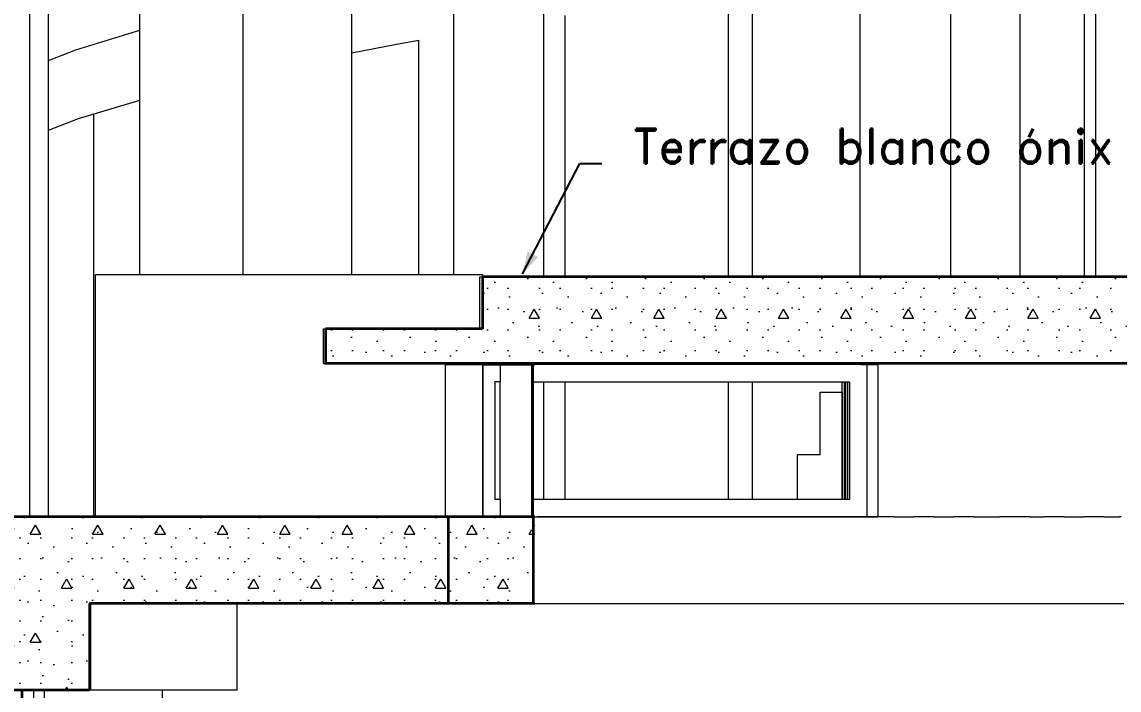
# Model space of a CAD drawing. Header units: metres. Extents: x 173 to 310, y -9 to 45.
# Drawn here: x 275.767 to 278.935, y -1.893 to 0.036 of the extents above; entities that cross this region are included whole.
import ezdxf

# ---------------------------------------------------------------- set-up
doc = ezdxf.new("R2010")
doc.units = ezdxf.units.M
doc.header["$MEASUREMENT"] = 0
doc.set_wipeout_variables(frame=1)
doc.linetypes.add('Wipeout_Contour', pattern=[1, 0, -1])
for name, color, linetype, lineweight in [('Annotation - Label_Pen_No__1', 7, 'Continuous', 13), ('Estructura – Carga_Pen_No__122', 9, 'Continuous', 13), ('Estructura – Carga_Pen_No__21', 7, 'Continuous', 35), ('Interior - Furniture _Pen_No__1', 7, 'Continuous', 13), ('Structural - Bearing_Pen_No__1', 7, 'Continuous', 13), ('Structural - Bearing_Pen_No__122', 9, 'Continuous', 13), ('Structural - Bearing_Pen_No__21', 7, 'Continuous', 35), ('Structural - Bearing_Pen_No__27', 7, 'Continuous', 35)]:
    doc.layers.add(name, color=color, linetype=linetype, lineweight=lineweight)
for name, color, linetype in [('Estructura – Carga', 7, 'Continuous'), ('Interior - Furniture', 7, 'Continuous'), ('Structural - Bearing', 7, 'Continuous')]:
    doc.layers.add(name, color=color, linetype=linetype)
for name, color, linetype, lineweight, true_color in [('Estructura – Carga_Pen_No__167', 7, 'Continuous', 13, 0x6a6a6a), ('Structural - Bearing_Pen_No__167', 7, 'Continuous', 13, 0x6a6a6a), ('Structural - Bearing_Pen_No__87', 7, 'Continuous', 20, 0x6a6a6a)]:
    doc.layers.add(name, color=color, linetype=linetype, lineweight=lineweight, true_color=true_color)
doc.styles.add('GENERATED_STYLE_3', font='romand.shx')
doc.dimstyles.new('GENERATED_STYLE__19', dxfattribs={"dimtxt": 0.18, "dimasz": 0.06384, "dimexe": 0.18, "dimexo": 0.0625, "dimgap": 0.09, "dimtad": 0, "dimtih": 1, "dimtoh": 1, "dimdec": 4, "dimzin": 0, "dimdsep": 46, "dimtxsty": 'Standard', "dimcen": 0.09, "dimadec": 0, "dimazin": 0, "dimtfac": 1, "dimtdec": 4, "dimtmove": 0, "dimatfit": 3, "dimldrblk": 'ARROWHEAD_5', "dimfxl": 1, "dimtolj": 1, "dimtzin": 0, "dimarcsym": 0})
pattern_1 = [(0, (247.71116, 19.7567), (0, 0.3117692), [0.03, -0.15]), (0, (247.80116, 19.91258), (0, 0.3117692), [0.03, -0.15]), (60, (247.71116, 19.7567), (-0.27, 0.1558846), [0.03, -0.15]), (60, (247.89116, 19.7567), (-0.27, 0.1558846), [0.03, -0.15]), (120, (247.74116, 19.7567), (0.27, 0.1558846), [0.03, -0.15]), (120, (247.92116, 19.7567), (0.27, 0.1558846), [0.03, -0.15]), (0, (247.71116, 19.786696), (0, 0.06), [0, -0.06, 0, -0.09]), (45, (247.74116, 19.786696), (-0.04242641, 0.04242641), [0, -0.045, 0, -0.075])]

# ---------------------------------------------------------------- blocks, each defined once
blk = doc.blocks.new('ARROWHEAD_5')
at = {"linetype": 'Continuous', "lineweight": 0}
blk.add_hatch(color=0, dxfattribs=at).paths.add_polyline_path([(-1, 0.2679), (0, 0), (-1, -0.2679)])
at = {"color": 0, "linetype": 'Continuous', "lineweight": 0}
blk.add_line((0, 0), (-1, 0), dxfattribs=at)

msp = doc.modelspace()

# ---------------------------------------------------------------- linework, layer by layer
at = {"layer": 'Estructura – Carga_Pen_No__167', "color": 251, "linetype": 'Continuous', "lineweight": 13, "true_color": 0x6a6a6a}
for p, q in [((278.1356, -1.033), (278.1356, -1.003)), ((278.0713, -1.033), (278.1356, -1.033)), ((278.0713, -1.213), (278.0713, -1.033)), ((278.1356, -1.033), (278.1358, -1.033)), ((278.1356, -1.343), (278.1356, -1.033)), ((278.1358, -1.343), (278.1358, -1.033)), ((278.0059, -1.213), (278.0713, -1.213)), ((278.0059, -1.343), (278.0059, -1.213)), ((277.2669, -1.393), (277.2955, -1.393)), ((277.2955, -1.393), (277.3338, -1.393)), ((277.3338, -1.393), (277.3813, -1.393)), ((277.3813, -1.393), (277.4377, -1.393)), ((277.4377, -1.393), (277.5027, -1.393)), ((277.5027, -1.393), (277.5758, -1.393)), ((277.5758, -1.393), (277.6563, -1.393)), ((277.6563, -1.393), (277.7438, -1.393)), ((277.7438, -1.393), (277.8375, -1.393)), ((277.8375, -1.393), (277.9368, -1.393)), ((277.9368, -1.393), (278.0409, -1.393)), ((278.0409, -1.393), (278.1491, -1.393)), ((278.2855, -1.393), (278.3425, -1.393)), ((278.3998, -1.393), (278.4575, -1.393)), ((278.5154, -1.393), (278.5896, -1.393)), ((278.6768, -1.393), (278.7186, -1.393)), ((278.7763, -1.393), (278.8337, -1.393)), ((278.8905, -1.393), (278.9031, -1.393)), ((278.9031, -1.393), (278.9347, -1.393)), ((277.2669, -1.643), (277.2955, -1.643)), ((277.2955, -1.643), (277.3338, -1.643)), ((277.3338, -1.643), (277.3813, -1.643)), ((277.3813, -1.643), (277.4377, -1.643)), ((277.4377, -1.643), (277.5027, -1.643)), ((277.5027, -1.643), (277.5758, -1.643)), ((277.5758, -1.643), (277.6563, -1.643)), ((277.6563, -1.643), (277.7438, -1.643)), ((277.7438, -1.643), (277.8375, -1.643)), ((277.8375, -1.643), (277.9368, -1.643)), ((277.9368, -1.643), (278.0409, -1.643)), ((278.0409, -1.643), (278.1491, -1.643)), ((278.1491, -1.643), (278.2048, -1.643)), ((278.2048, -1.643), (278.2697, -1.643)), ((278.2697, -1.643), (278.3837, -1.643)), ((278.3837, -1.643), (278.4993, -1.643)), ((278.4993, -1.643), (278.6316, -1.643)), ((278.6316, -1.643), (278.7316, -1.643)), ((278.7316, -1.643), (278.8466, -1.643)), ((278.8466, -1.643), (278.9031, -1.643)), ((278.9031, -1.643), (278.9489, -1.643))]:
    msp.add_line(p, q, dxfattribs=at)
at = {"layer": 'Estructura – Carga_Pen_No__167', "color": 251, "linetype": 'Continuous', "lineweight": 13, "true_color": 0x6a6a6a, "flags": 128}
for points in [[(276.7199, -0.693), (277.0973, -0.693), (277.0973, -1.393), (276.7199, -1.393)], [(276.7199, -0.9506), (276.7199, -0.8506)]]:
    msp.add_lwpolyline(points, dxfattribs=at)
at = {"layer": 'Structural - Bearing_Pen_No__122', "color": 9, "linetype": 'Continuous', "lineweight": 13}
for p, q in [((277.2621, -1.003), (277.2905, -1.003)), ((277.2905, -1.003), (277.3213, -1.003)), ((277.3213, -1.003), (277.3545, -1.003)), ((277.3545, -1.003), (277.39, -1.003)), ((277.39, -1.003), (277.4276, -1.003)), ((277.4276, -1.003), (277.4675, -1.003)), ((277.4675, -1.003), (277.5094, -1.003)), ((277.5094, -1.003), (277.5533, -1.003)), ((277.5533, -1.003), (277.5991, -1.003)), ((277.5991, -1.003), (277.6468, -1.003)), ((277.6468, -1.003), (277.6962, -1.003)), ((277.6962, -1.003), (277.7473, -1.003)), ((277.7473, -1.003), (277.7999, -1.003)), ((277.7999, -1.003), (277.854, -1.003)), ((277.854, -1.003), (277.9095, -1.003)), ((277.9095, -1.003), (277.9662, -1.003)), ((277.9662, -1.003), (278.024, -1.003)), ((278.024, -1.003), (278.083, -1.003)), ((278.083, -1.003), (278.1428, -1.003)), ((278.1415, -1.003), (278.1415, -1.343)), ((278.1428, -1.003), (278.1562, -1.003)), ((278.1459, -1.343), (278.1459, -1.003)), ((278.1518, -1.343), (278.1518, -1.003)), ((278.1562, -1.003), (278.1562, -1.343)), ((277.2905, -1.343), (277.2621, -1.343)), ((277.3213, -1.343), (277.2905, -1.343)), ((277.3545, -1.343), (277.3213, -1.343)), ((277.39, -1.343), (277.3545, -1.343)), ((277.4276, -1.343), (277.39, -1.343)), ((277.4675, -1.343), (277.4276, -1.343)), ((277.5094, -1.343), (277.4675, -1.343)), ((277.5533, -1.343), (277.5094, -1.343)), ((277.5991, -1.343), (277.5533, -1.343)), ((277.6468, -1.343), (277.5991, -1.343)), ((277.6962, -1.343), (277.6468, -1.343)), ((277.7473, -1.343), (277.6962, -1.343)), ((277.7999, -1.343), (277.7473, -1.343)), ((277.854, -1.343), (277.7999, -1.343)), ((277.9095, -1.343), (277.854, -1.343)), ((277.9662, -1.343), (277.9095, -1.343)), ((278.024, -1.343), (277.9662, -1.343)), ((278.083, -1.343), (278.024, -1.343)), ((278.1428, -1.343), (278.083, -1.343)), ((278.1562, -1.343), (278.1428, -1.343))]:
    msp.add_line(p, q, dxfattribs=at)
at = {"layer": 'Structural - Bearing_Pen_No__167', "color": 251, "linetype": 'Continuous', "lineweight": 13, "true_color": 0x6a6a6a}
for p, q in [((276.4059, -0.693), (276.4059, 1.777)), ((277.0141, -0.693), (277.0141, 1.777)), ((276.9134, -0.693), (276.9134, -0.0172)), ((277.0972, -1.003), (277.0976, -1.003)), ((277.1327, -1.003), (277.1327, -1.343)), ((277.1329, -1.003), (277.1329, -1.343)), ((277.148, -1.003), (277.1329, -1.003)), ((277.1476, -1.343), (277.1476, -1.003)), ((277.2735, -1.343), (277.2735, -1.003)), ((277.3357, -1.343), (277.3357, -1.003)), ((277.8074, -1.343), (277.8074, -1.003)), ((277.8762, -1.343), (277.8762, -1.003)), ((277.148, -1.343), (277.1329, -1.343)), ((278.3998, -1.393), (278.3425, -1.393)), ((278.5154, -1.393), (278.4575, -1.393)), ((278.6768, -1.393), (278.5896, -1.393)), ((278.7763, -1.393), (278.7186, -1.393)), ((278.8905, -1.393), (278.8337, -1.393))]:
    msp.add_line(p, q, dxfattribs=at)
at = {"layer": 'Structural - Bearing_Pen_No__87', "color": 251, "linetype": 'Continuous', "lineweight": 20, "true_color": 0x6a6a6a}
msp.add_line((278.9408, -1.393), (278.9347, -1.393), dxfattribs=at)

# ---------------------------------------------------------------- texts
at = {"layer": 'Annotation - Label_Pen_No__1', "color": 7, "linetype": 'Continuous', "lineweight": 13, "insert": (277.5317, -0.3728), "char_height": 0.1, "attachment_point": 7, "style": 'GENERATED_STYLE_3'}
msp.add_mtext('\\A1;{\\pql;\\Fromand.shx;Terrazo blanco ónix}', dxfattribs=at)

# ---------------------------------------------------------------- wipeouts: each hides what was drawn before it
at = {"color": 254, "linetype": 'Wipeout_Contour', "lineweight": 0, "ltscale": 140.823629}
msp.add_wipeout([(276.7199, -0.0532), (276.849, -0.0284), (276.8342, 0.1705), (276.7199, 0.0614)], dxfattribs=at).dxf.layer = 'Interior - Furniture'
at = {"color": 254, "linetype": 'Wipeout_Contour', "lineweight": 0, "ltscale": 103.619899}
msp.add_wipeout([(275.8438, -0.0754), (275.8438, -0.1955), (275.9223, -0.0447)], dxfattribs=at).dxf.layer = 'Interior - Furniture'
at = {"color": 254, "linetype": 'Wipeout_Contour', "lineweight": 0, "ltscale": 144.288063}
msp.add_wipeout([(277.2387, -0.9506), (277.2387, -0.953), (277.2462, -0.953), (277.2462, -0.9506)], dxfattribs=at).dxf.layer = 'Structural - Bearing'
at = {"color": 254, "linetype": 'Wipeout_Contour', "lineweight": 0, "ltscale": 147.223148}
msp.add_wipeout([(278.1887, -0.9506), (278.0792, -0.9506), (278.0792, -0.953), (278.1887, -0.953)], dxfattribs=at).dxf.layer = 'Structural - Bearing'
at = {"color": 254, "linetype": 'Wipeout_Contour', "lineweight": 0, "ltscale": 222.83151}
msp.add_wipeout([(278.2387, -0.953), (278.2074, -0.953), (278.2074, -1.003), (278.2074, -1.343), (278.2074, -1.393), (278.2387, -1.393)], dxfattribs=at).dxf.layer = 'Structural - Bearing'
at = {"color": 254, "linetype": 'Wipeout_Contour', "lineweight": 0, "ltscale": 143.363555}
msp.add_wipeout([(276.3371, -1.893), (276.3887, -1.893), (276.3887, -1.643), (276.3371, -1.643)], dxfattribs=at).dxf.layer = 'Structural - Bearing'

# ---------------------------------------------------------------- next in the draw order: linework, layer by layer
at = {"layer": 'Estructura – Carga_Pen_No__167', "color": 251, "linetype": 'Continuous', "lineweight": 13, "true_color": 0x6a6a6a}
for p, q in [((278.1491, -1.393), (278.2048, -1.393)), ((278.2048, -1.393), (278.2386, -1.393))]:
    msp.add_line(p, q, dxfattribs=at)
at = {"layer": 'Structural - Bearing_Pen_No__122', "color": 9, "linetype": 'Continuous', "lineweight": 13}
for p, q in [((278.2074, -1.343), (278.2074, -1.003)), ((278.2074, -1.393), (278.2074, -1.343))]:
    msp.add_line(p, q, dxfattribs=at)
at = {"layer": 'Structural - Bearing_Pen_No__167', "color": 251, "linetype": 'Continuous', "lineweight": 13, "true_color": 0x6a6a6a}
for p, q in [((276.7199, -0.693), (276.7199, 1.777)), ((278.2855, -1.393), (278.2387, -1.393))]:
    msp.add_line(p, q, dxfattribs=at)
at = {"layer": 'Structural - Bearing_Pen_No__87', "color": 251, "linetype": 'Continuous', "lineweight": 20, "true_color": 0x6a6a6a}
msp.add_line((278.2387, -1.393), (278.2386, -1.393), dxfattribs=at)

# ---------------------------------------------------------------- next in the draw order: wipeouts: each hides what was drawn before it
at = {"color": 254, "linetype": 'Wipeout_Contour', "lineweight": 0, "ltscale": 148.41582}
msp.add_wipeout([(280.0816, -0.8506), (280.0816, -0.7006), (277.0973, -0.7006), (277.0973, -0.8506)], dxfattribs=at).dxf.layer = 'Estructura – Carga'
at = {"color": 254, "linetype": 'Wipeout_Contour', "lineweight": 0, "ltscale": 175.297278}
msp.add_wipeout([(276.9138, 0.1844), (276.8342, 0.1705), (276.849, -0.0284), (276.9134, 0.0272), (276.9134, 0.0702)], dxfattribs=at).dxf.layer = 'Interior - Furniture'
at = {"color": 254, "linetype": 'Wipeout_Contour', "lineweight": 0, "ltscale": 138.456408}
msp.add_wipeout([(275.9223, -0.0447), (275.8438, -0.1955), (275.8438, -0.2769), (275.9302, -0.2436)], dxfattribs=at).dxf.layer = 'Interior - Furniture'
at = {"color": 254, "linetype": 'Wipeout_Contour', "lineweight": 0, "ltscale": 143.797665}
msp.add_wipeout([(277.0886, -0.953), (277.0965, -0.953), (277.0965, -0.9506), (277.0886, -0.9506)], dxfattribs=at).dxf.layer = 'Structural - Bearing'
at = {"color": 254, "linetype": 'Wipeout_Contour', "lineweight": 0, "ltscale": 146.867687}
msp.add_wipeout([(278.0792, -0.9506), (277.9736, -0.9506), (277.9736, -0.953), (278.0792, -0.953)], dxfattribs=at).dxf.layer = 'Structural - Bearing'
at = {"color": 254, "linetype": 'Wipeout_Contour', "lineweight": 0, "ltscale": 143.155506}
msp.add_wipeout([(276.2583, -1.643), (276.2583, -1.893), (276.3371, -1.893), (276.3371, -1.643)], dxfattribs=at).dxf.layer = 'Structural - Bearing'

# ---------------------------------------------------------------- next in the draw order: hatches: boundary and pattern name
at = {"layer": 'Estructura – Carga_Pen_No__122', "linetype": 'Continuous', "lineweight": 13}
h = msp.add_hatch(dxfattribs=at)
h.set_pattern_fill('HORMIGÓN_ARMADO', color=9, style=0, pattern_type=2)
h.set_pattern_definition(pattern_1)
h.paths.add_polyline_path([(280.0816, -0.8506), (280.0816, -0.7006), (277.0973, -0.7006), (277.0973, -0.8506)])

# ---------------------------------------------------------------- next in the draw order: linework, layer by layer
at = {"layer": 'Estructura – Carga_Pen_No__167', "color": 251, "linetype": 'Continuous', "lineweight": 13, "true_color": 0x6a6a6a}
msp.add_line((277.0896, -0.7006), (277.0973, -0.7006), dxfattribs=at)
at = {"layer": 'Estructura – Carga_Pen_No__21', "color": 7, "linetype": 'Continuous', "lineweight": 35}
msp.add_line((280.0816, -0.7006), (277.0973, -0.7006), dxfattribs=at)
at = {"layer": 'Structural - Bearing_Pen_No__1', "color": 7, "linetype": 'Continuous', "lineweight": 13}
msp.add_line((276.3887, -1.893), (276.3371, -1.893), dxfattribs=at)
at = {"layer": 'Structural - Bearing_Pen_No__167', "color": 251, "linetype": 'Continuous', "lineweight": 13, "true_color": 0x6a6a6a}
for p, q in [((277.2735, -0.7006), (277.2735, 1.777)), ((277.8762, -0.7006), (277.8762, 1.777)), ((278.1872, -0.7006), (278.1872, 1.777)), ((278.8677, -0.7006), (278.8677, 1.777)), ((278.835, -0.7006), (278.835, 0.2686)), ((278.6487, -0.7006), (278.6487, 0.2439)), ((278.4488, -0.7006), (278.4488, 0.2167)), ((277.8074, -0.7006), (277.8074, 0.1264)), ((277.3357, -0.7006), (277.3357, 0.054))]:
    msp.add_line(p, q, dxfattribs=at)

# ---------------------------------------------------------------- next in the draw order: leaders
at = {"layer": 'Annotation - Label_Pen_No__1', "color": 7, "linetype": 'Continuous', "lineweight": 13, "annotation_type": 0, "has_hookline": 1, "hookline_direction": 0, "text_width": 1.5667}
msp.add_leader([(277.2126, -0.6919), (277.3779, -0.3728), (277.4417, -0.3728)], dimstyle='GENERATED_STYLE__19', dxfattribs=at)

# ---------------------------------------------------------------- next in the draw order: wipeouts: each hides what was drawn before it
at = {"color": 254, "linetype": 'Wipeout_Contour', "lineweight": 0, "ltscale": 105.488012}
msp.add_wipeout([(276.849, -0.0284), (276.9134, -0.0172), (276.9134, 0.0272)], dxfattribs=at).dxf.layer = 'Interior - Furniture'
at = {"color": 254, "linetype": 'Wipeout_Contour', "lineweight": 0, "ltscale": 103.419117}
msp.add_wipeout([(275.9223, -0.0447), (275.8438, -0.0447), (275.8438, -0.0754)], dxfattribs=at).dxf.layer = 'Interior - Furniture'
at = {"color": 254, "linetype": 'Wipeout_Contour', "lineweight": 0, "ltscale": 143.824895}
msp.add_wipeout([(277.1052, -0.9506), (277.0965, -0.9506), (277.0965, -0.953), (277.1052, -0.953)], dxfattribs=at).dxf.layer = 'Structural - Bearing'
at = {"color": 254, "linetype": 'Wipeout_Contour', "lineweight": 0, "ltscale": 146.526372}
msp.add_wipeout([(277.9736, -0.9506), (277.8725, -0.9506), (277.8725, -0.953), (277.9736, -0.953)], dxfattribs=at).dxf.layer = 'Structural - Bearing'
at = {"color": 254, "linetype": 'Wipeout_Contour', "lineweight": 0, "ltscale": 142.9178}
msp.add_wipeout([(276.2583, -1.643), (276.1883, -1.643), (276.1883, -1.893), (276.2583, -1.893)], dxfattribs=at).dxf.layer = 'Structural - Bearing'

# ---------------------------------------------------------------- next in the draw order: linework, layer by layer
at = {"layer": 'Interior - Furniture _Pen_No__1', "color": 7, "linetype": 'Continuous', "lineweight": 13}
for p, q in [((276.7199, -0.0532), (276.849, -0.0284)), ((276.849, -0.0284), (276.9134, -0.0172))]:
    msp.add_line(p, q, dxfattribs=at)
at = {"layer": 'Structural - Bearing_Pen_No__1', "color": 7, "linetype": 'Continuous', "lineweight": 13}
msp.add_line((276.3371, -1.893), (276.2583, -1.893), dxfattribs=at)

# ---------------------------------------------------------------- next in the draw order: wipeouts: each hides what was drawn before it
at = {"color": 254, "linetype": 'Wipeout_Contour', "lineweight": 0, "ltscale": 103.84827}
msp.add_wipeout([(275.9223, -0.0447), (275.9302, -0.2436), (276.0979, 0.0091)], dxfattribs=at).dxf.layer = 'Interior - Furniture'
at = {"color": 254, "linetype": 'Wipeout_Contour', "lineweight": 0, "ltscale": 143.879989}
msp.add_wipeout([(277.1052, -0.953), (277.1301, -0.953), (277.1301, -0.9506), (277.1052, -0.9506)], dxfattribs=at).dxf.layer = 'Structural - Bearing'
at = {"color": 254, "linetype": 'Wipeout_Contour', "lineweight": 0, "ltscale": 146.201683}
msp.add_wipeout([(277.8725, -0.9506), (277.7767, -0.9506), (277.7767, -0.953), (277.8725, -0.953)], dxfattribs=at).dxf.layer = 'Structural - Bearing'
at = {"color": 254, "linetype": 'Wipeout_Contour', "lineweight": 0, "ltscale": 142.7089}
msp.add_wipeout([(276.1274, -1.643), (276.1274, -1.893), (276.1883, -1.893), (276.1883, -1.643)], dxfattribs=at).dxf.layer = 'Structural - Bearing'

# ---------------------------------------------------------------- next in the draw order: linework, layer by layer
at = {"layer": 'Structural - Bearing_Pen_No__1', "color": 7, "linetype": 'Continuous', "lineweight": 13}
msp.add_line((276.2583, -1.893), (276.1883, -1.893), dxfattribs=at)
at = {"layer": 'Structural - Bearing_Pen_No__87', "color": 251, "linetype": 'Continuous', "lineweight": 20, "true_color": 0x6a6a6a}
msp.add_line((276.1722, -1.893), (276.1722, -4.693), dxfattribs=at)

# ---------------------------------------------------------------- next in the draw order: wipeouts: each hides what was drawn before it
at = {"color": 254, "linetype": 'Wipeout_Contour', "lineweight": 0, "ltscale": 138.134096}
msp.add_wipeout([(275.9302, -0.2436), (276.1076, -0.1898), (276.1076, -0.1883), (276.0979, 0.0091)], dxfattribs=at).dxf.layer = 'Interior - Furniture'
at = {"color": 254, "linetype": 'Wipeout_Contour', "lineweight": 0, "ltscale": 143.978124}
msp.add_wipeout([(277.1658, -0.953), (277.1301, -0.953), (277.1301, -0.9506), (277.1658, -0.9506)], dxfattribs=at).dxf.layer = 'Structural - Bearing'
at = {"color": 254, "linetype": 'Wipeout_Contour', "lineweight": 0, "ltscale": 145.895973}
msp.add_wipeout([(277.7767, -0.9506), (277.6869, -0.9506), (277.6869, -0.953), (277.7767, -0.953)], dxfattribs=at).dxf.layer = 'Structural - Bearing'
at = {"color": 254, "linetype": 'Wipeout_Contour', "lineweight": 0, "ltscale": 142.529237}
msp.add_wipeout([(276.1274, -1.643), (276.0757, -1.643), (276.0757, -1.893), (276.1274, -1.893)], dxfattribs=at).dxf.layer = 'Structural - Bearing'

# ---------------------------------------------------------------- next in the draw order: linework, layer by layer
at = {"layer": 'Interior - Furniture _Pen_No__1', "color": 7, "linetype": 'Continuous', "lineweight": 13}
msp.add_line((275.8438, -0.2769), (275.9302, -0.2436), dxfattribs=at)
at = {"layer": 'Structural - Bearing_Pen_No__1', "color": 7, "linetype": 'Continuous', "lineweight": 13}
msp.add_line((276.1883, -1.893), (276.1274, -1.893), dxfattribs=at)

# ---------------------------------------------------------------- next in the draw order: wipeouts: each hides what was drawn before it
at = {"color": 254, "linetype": 'Wipeout_Contour', "lineweight": 0, "ltscale": 103.982132}
msp.add_wipeout([(275.9223, -0.0447), (275.8438, -0.0416), (275.8438, -0.0447)], dxfattribs=at).dxf.layer = 'Interior - Furniture'
at = {"color": 254, "linetype": 'Wipeout_Contour', "lineweight": 0, "ltscale": 144.111942}
msp.add_wipeout([(277.212, -0.953), (277.1658, -0.953), (277.1658, -0.9506), (277.212, -0.9506)], dxfattribs=at).dxf.layer = 'Structural - Bearing'
at = {"color": 254, "linetype": 'Wipeout_Contour', "lineweight": 0, "ltscale": 145.611447}
msp.add_wipeout([(277.6869, -0.9506), (277.6038, -0.9506), (277.6038, -0.953), (277.6869, -0.953)], dxfattribs=at).dxf.layer = 'Structural - Bearing'
at = {"color": 254, "linetype": 'Wipeout_Contour', "lineweight": 0, "ltscale": 142.379182}
msp.add_wipeout([(276.0757, -1.643), (276.0333, -1.643), (276.0333, -1.893), (276.0757, -1.893)], dxfattribs=at).dxf.layer = 'Structural - Bearing'

# ---------------------------------------------------------------- next in the draw order: linework, layer by layer
at = {"layer": 'Structural - Bearing_Pen_No__1', "color": 7, "linetype": 'Continuous', "lineweight": 13}
msp.add_line((276.1274, -1.893), (276.0757, -1.893), dxfattribs=at)

# ---------------------------------------------------------------- next in the draw order: wipeouts: each hides what was drawn before it
at = {"color": 254, "linetype": 'Wipeout_Contour', "lineweight": 0, "ltscale": 138.362883}
msp.add_wipeout([(275.8438, -0.0416), (275.9223, -0.0447), (276.0979, 0.0091), (275.8438, 0.0091)], dxfattribs=at).dxf.layer = 'Interior - Furniture'
at = {"color": 254, "linetype": 'Wipeout_Contour', "lineweight": 0, "ltscale": 145.350153}
msp.add_wipeout([(277.6038, -0.9506), (277.528, -0.9506), (277.528, -0.953), (277.6038, -0.953)], dxfattribs=at).dxf.layer = 'Structural - Bearing'
at = {"color": 254, "linetype": 'Wipeout_Contour', "lineweight": 0, "ltscale": 142.259042}
msp.add_wipeout([(276.0003, -1.643), (276.0003, -1.893), (276.0333, -1.893), (276.0333, -1.643)], dxfattribs=at).dxf.layer = 'Structural - Bearing'

# ---------------------------------------------------------------- next in the draw order: linework, layer by layer
at = {"layer": 'Interior - Furniture _Pen_No__1', "color": 7, "linetype": 'Continuous', "lineweight": 13}
msp.add_line((275.8438, -0.0754), (275.9223, -0.0447), dxfattribs=at)
at = {"layer": 'Structural - Bearing_Pen_No__1', "color": 7, "linetype": 'Continuous', "lineweight": 13}
msp.add_line((276.0757, -1.893), (276.0333, -1.893), dxfattribs=at)

# ---------------------------------------------------------------- next in the draw order: wipeouts: each hides what was drawn before it
at = {"color": 254, "linetype": 'Wipeout_Contour', "lineweight": 0, "ltscale": 103.192254}
msp.add_wipeout([(276.1076, 0.0115), (276.0979, 0.0091), (276.1076, -0.1883)], dxfattribs=at).dxf.layer = 'Interior - Furniture'
at = {"color": 254, "linetype": 'Wipeout_Contour', "lineweight": 0, "ltscale": 145.113964}
msp.add_wipeout([(277.528, -0.9506), (277.4601, -0.9506), (277.4601, -0.953), (277.528, -0.953)], dxfattribs=at).dxf.layer = 'Structural - Bearing'
at = {"color": 254, "linetype": 'Wipeout_Contour', "lineweight": 0, "ltscale": 142.169064}
msp.add_wipeout([(276.0003, -1.643), (275.9769, -1.643), (275.9769, -1.893), (276.0003, -1.893)], dxfattribs=at).dxf.layer = 'Structural - Bearing'

# ---------------------------------------------------------------- next in the draw order: linework, layer by layer
at = {"layer": 'Interior - Furniture _Pen_No__1', "color": 7, "linetype": 'Continuous', "lineweight": 13}
msp.add_line((275.9302, -0.2436), (276.1076, -0.1898), dxfattribs=at)
at = {"layer": 'Structural - Bearing_Pen_No__1', "color": 7, "linetype": 'Continuous', "lineweight": 13}
msp.add_line((276.0333, -1.893), (276.0003, -1.893), dxfattribs=at)

# ---------------------------------------------------------------- next in the draw order: wipeouts: each hides what was drawn before it
at = {"color": 254, "linetype": 'Wipeout_Contour', "lineweight": 0, "ltscale": 104.030548}
msp.add_wipeout([(276.0979, 0.0091), (275.8438, 0.0203), (275.8438, 0.0091)], dxfattribs=at).dxf.layer = 'Interior - Furniture'
at = {"color": 254, "linetype": 'Wipeout_Contour', "lineweight": 0, "ltscale": 144.904571}
msp.add_wipeout([(277.4005, -0.9506), (277.4005, -0.953), (277.4601, -0.953), (277.4601, -0.9506)], dxfattribs=at).dxf.layer = 'Structural - Bearing'
at = {"color": 254, "linetype": 'Wipeout_Contour', "lineweight": 0, "ltscale": 142.109431}
msp.add_wipeout([(275.9629, -1.643), (275.9629, -1.893), (275.9769, -1.893), (275.9769, -1.643)], dxfattribs=at).dxf.layer = 'Structural - Bearing'

# ---------------------------------------------------------------- next in the draw order: wipeouts: each hides what was drawn before it
at = {"color": 254, "linetype": 'Wipeout_Contour', "lineweight": 0, "ltscale": 172.21328}
msp.add_wipeout([(275.8438, 0.0203), (276.0979, 0.0091), (276.1076, 0.0115), (276.1076, 0.0629), (275.8438, 0.0629)], dxfattribs=at).dxf.layer = 'Interior - Furniture'
at = {"color": 254, "linetype": 'Wipeout_Contour', "lineweight": 0, "ltscale": 144.723465}
msp.add_wipeout([(277.4005, -0.9506), (277.3497, -0.9506), (277.3497, -0.953), (277.4005, -0.953)], dxfattribs=at).dxf.layer = 'Structural - Bearing'
at = {"color": 254, "linetype": 'Wipeout_Contour', "lineweight": 0, "ltscale": 142.086494}
msp.add_wipeout([(275.9626, -1.893), (275.9629, -1.893), (275.9629, -1.643), (275.9626, -1.643)], dxfattribs=at).dxf.layer = 'Structural - Bearing'

# ---------------------------------------------------------------- next in the draw order: linework, layer by layer
at = {"layer": 'Interior - Furniture _Pen_No__1', "color": 7, "linetype": 'Continuous', "lineweight": 13}
for p, q in [((275.9223, -0.0447), (276.0979, 0.0091)), ((276.0979, 0.0091), (276.1076, 0.0115))]:
    msp.add_line(p, q, dxfattribs=at)
at = {"layer": 'Structural - Bearing_Pen_No__167', "color": 251, "linetype": 'Continuous', "lineweight": 13, "true_color": 0x6a6a6a}
msp.add_line((276.1076, -0.693), (276.1076, 1.777), dxfattribs=at)

# ---------------------------------------------------------------- next in the draw order: wipeouts: each hides what was drawn before it
at = {"color": 254, "linetype": 'Wipeout_Contour', "lineweight": 0, "ltscale": 143.147133}
msp.add_wipeout([(276.9896, -1.393), (275.9626, -1.393), (275.9626, -1.643), (276.9896, -1.643)], dxfattribs=at).dxf.layer = 'Estructura – Carga'
at = {"color": 254, "linetype": 'Wipeout_Contour', "lineweight": 0, "ltscale": 144.571938}
msp.add_wipeout([(277.3497, -0.9506), (277.3082, -0.9506), (277.3082, -0.953), (277.3497, -0.953)], dxfattribs=at).dxf.layer = 'Structural - Bearing'

# ---------------------------------------------------------------- next in the draw order: hatches: boundary and pattern name
at = {"layer": 'Estructura – Carga_Pen_No__122', "linetype": 'Continuous', "lineweight": 13}
h = msp.add_hatch(dxfattribs=at)
h.set_pattern_fill('HORMIGÓN_ARMADO', color=9, style=0, pattern_type=2)
h.set_pattern_definition(pattern_1)
h.paths.add_polyline_path([(276.9896, -1.393), (275.9626, -1.393), (275.9626, -1.643), (276.9896, -1.643)])

# ---------------------------------------------------------------- next in the draw order: linework, layer by layer
at = {"layer": 'Structural - Bearing_Pen_No__1', "color": 7, "linetype": 'Continuous', "lineweight": 13}
msp.add_line((276.3887, -1.893), (276.3887, -1.643), dxfattribs=at)

# ---------------------------------------------------------------- next in the draw order: wipeouts: each hides what was drawn before it
at = {"color": 254, "linetype": 'Wipeout_Contour', "lineweight": 0, "ltscale": 144.451064}
msp.add_wipeout([(277.3082, -0.9506), (277.2761, -0.9506), (277.2761, -0.953), (277.3082, -0.953)], dxfattribs=at).dxf.layer = 'Structural - Bearing'

# ---------------------------------------------------------------- next in the draw order: wipeouts: each hides what was drawn before it
at = {"color": 254, "linetype": 'Wipeout_Contour', "lineweight": 0, "ltscale": 144.361701}
msp.add_wipeout([(277.2537, -0.9506), (277.2537, -0.953), (277.2761, -0.953), (277.2761, -0.9506)], dxfattribs=at).dxf.layer = 'Structural - Bearing'
at = {"color": 254, "linetype": 'Wipeout_Contour', "lineweight": 0, "ltscale": 141.236549}
msp.add_wipeout([(275.9626, -1.393), (275.6125, -1.393), (275.6125, -1.893), (275.9626, -1.893)], dxfattribs=at).dxf.layer = 'Structural - Bearing'

# ---------------------------------------------------------------- next in the draw order: hatches: boundary and pattern name
at = {"layer": 'Structural - Bearing_Pen_No__122', "linetype": 'Continuous', "lineweight": 13}
h = msp.add_hatch(dxfattribs=at)
h.set_pattern_fill('STRUCTURAL_CONCRETE', color=9, style=0, pattern_type=2)
h.set_pattern_definition(pattern_1)
h.paths.add_polyline_path([(275.9626, -1.393), (275.6125, -1.393), (275.6125, -1.893), (275.9626, -1.893)])

# ---------------------------------------------------------------- next in the draw order: linework, layer by layer
at = {"layer": 'Structural - Bearing_Pen_No__1', "color": 7, "linetype": 'Continuous', "lineweight": 13}
for p, q in [((275.9629, -1.893), (275.9626, -1.893)), ((275.9769, -1.893), (275.9629, -1.893)), ((276.0003, -1.893), (275.9769, -1.893))]:
    msp.add_line(p, q, dxfattribs=at)
at = {"layer": 'Structural - Bearing_Pen_No__167', "color": 251, "linetype": 'Continuous', "lineweight": 13, "true_color": 0x6a6a6a}
for p, q in [((275.7897, -1.393), (275.7897, 5.0575)), ((275.8438, -1.393), (275.8438, 1.777)), ((275.9747, -1.393), (275.9747, -0.2301))]:
    msp.add_line(p, q, dxfattribs=at)
at = {"layer": 'Structural - Bearing_Pen_No__21', "color": 7, "linetype": 'Continuous', "lineweight": 35}
for p, q in [((275.9626, -1.643), (275.9626, -1.893)), ((275.7672, -1.893), (275.6171, -1.893)), ((275.9626, -1.893), (275.7672, -1.893))]:
    msp.add_line(p, q, dxfattribs=at)
at = {"layer": 'Structural - Bearing_Pen_No__27', "color": 7, "linetype": 'Continuous', "lineweight": 35}
msp.add_line((275.7672, -1.893), (275.7672, -4.693), dxfattribs=at)
at = {"layer": 'Structural - Bearing_Pen_No__87', "color": 251, "linetype": 'Continuous', "lineweight": 20, "true_color": 0x6a6a6a}
for p, q in [((275.8002, -1.893), (275.8002, -4.693)), ((275.8315, -1.893), (275.8315, -4.693))]:
    msp.add_line(p, q, dxfattribs=at)

# ---------------------------------------------------------------- next in the draw order: wipeouts: each hides what was drawn before it
at = {"color": 254, "linetype": 'Wipeout_Contour', "lineweight": 0, "ltscale": 144.806978}
msp.add_wipeout([(277.2427, -0.953), (277.2427, -1.393), (277.2432, -1.393), (277.2432, -0.953)], dxfattribs=at).dxf.layer = 'Structural - Bearing'

# ---------------------------------------------------------------- next in the draw order: wipeouts: each hides what was drawn before it
at = {"color": 254, "linetype": 'Wipeout_Contour', "lineweight": 0, "ltscale": 144.3151}
msp.add_wipeout([(277.2537, -0.9506), (277.2477, -0.9506), (277.2477, -0.953), (277.2537, -0.953)], dxfattribs=at).dxf.layer = 'Structural - Bearing'

# ---------------------------------------------------------------- next in the draw order: wipeouts: each hides what was drawn before it
at = {"color": 254, "linetype": 'Wipeout_Contour', "lineweight": 0, "ltscale": 144.232303}
msp.add_wipeout([(277.212, -0.953), (277.2387, -0.953), (277.2387, -0.9506), (277.212, -0.9506)], dxfattribs=at).dxf.layer = 'Structural - Bearing'

# ---------------------------------------------------------------- next in the draw order: wipeouts: each hides what was drawn before it
at = {"color": 254, "linetype": 'Wipeout_Contour', "lineweight": 0, "ltscale": 144.30268}
msp.add_wipeout([(277.2477, -0.953), (277.2462, -0.953), (277.2462, -0.9506), (277.2477, -0.9506)], dxfattribs=at).dxf.layer = 'Structural - Bearing'

# ---------------------------------------------------------------- next in the draw order: wipeouts: each hides what was drawn before it
at = {"color": 254, "linetype": 'Wipeout_Contour', "lineweight": 0, "ltscale": 144.801146}
msp.add_wipeout([(277.2427, -1.393), (277.2427, -0.953), (277.2396, -0.953), (277.2396, -1.393)], dxfattribs=at).dxf.layer = 'Structural - Bearing'

# ---------------------------------------------------------------- next in the draw order: linework, layer by layer
at = {"layer": 'Structural - Bearing_Pen_No__122', "color": 9, "linetype": 'Continuous', "lineweight": 13}
for p, q in [((277.2432, -1.003), (277.2621, -1.003)), ((277.2621, -1.343), (277.2432, -1.343))]:
    msp.add_line(p, q, dxfattribs=at)

# ---------------------------------------------------------------- next in the draw order: wipeouts: each hides what was drawn before it
at = {"color": 254, "linetype": 'Wipeout_Contour', "lineweight": 0, "ltscale": 148.731972}
msp.add_wipeout([(276.644, -0.8506), (276.644, -0.9506), (280.536, -0.9506), (280.536, -0.8506)], dxfattribs=at).dxf.layer = 'Estructura – Carga'
at = {"color": 254, "linetype": 'Wipeout_Contour', "lineweight": 0, "ltscale": 145.608372}
msp.add_wipeout([(277.2396, -1.643), (277.248, -1.643), (277.248, -1.393), (277.2396, -1.393)], dxfattribs=at).dxf.layer = 'Estructura – Carga'

# ---------------------------------------------------------------- next in the draw order: hatches: boundary and pattern name
at = {"layer": 'Estructura – Carga_Pen_No__122', "linetype": 'Continuous', "lineweight": 13}
h = msp.add_hatch(dxfattribs=at)
h.set_pattern_fill('HORMIGÓN_ARMADO', color=9, style=0, pattern_type=2)
h.set_pattern_definition(pattern_1)
h.paths.add_polyline_path([(276.644, -0.8506), (276.644, -0.9506), (280.536, -0.9506), (280.536, -0.8506)])
h = msp.add_hatch(dxfattribs=at)
h.set_pattern_fill('HORMIGÓN_ARMADO', color=9, style=0, pattern_type=2)
h.set_pattern_definition(pattern_1)
h.paths.add_polyline_path([(277.2396, -1.643), (277.248, -1.643), (277.248, -1.393), (277.2396, -1.393)])

# ---------------------------------------------------------------- next in the draw order: linework, layer by layer
at = {"layer": 'Estructura – Carga_Pen_No__167', "color": 251, "linetype": 'Continuous', "lineweight": 13, "true_color": 0x6a6a6a}
for p, q in [((277.0896, -0.8506), (277.0896, -0.7006)), ((276.6378, -0.8506), (276.644, -0.8506)), ((276.6378, -0.9506), (276.6378, -0.8506)), ((276.6378, -0.9506), (276.644, -0.9506)), ((278.2351, -0.953), (277.2479, -0.953))]:
    msp.add_line(p, q, dxfattribs=at)
at = {"layer": 'Estructura – Carga_Pen_No__167', "color": 251, "linetype": 'Continuous', "lineweight": 13, "true_color": 0x6a6a6a, "flags": 128}
msp.add_lwpolyline([(275.9799, -1.393), (275.9799, -0.693), (276.7199, -0.693)], dxfattribs=at)
at = {"layer": 'Estructura – Carga_Pen_No__21', "color": 7, "linetype": 'Continuous', "lineweight": 35}
for p, q in [((277.0973, -0.7006), (277.0973, -0.8506)), ((276.644, -0.8506), (276.644, -0.9506)), ((277.0973, -0.8506), (276.644, -0.8506)), ((277.0965, -0.9506), (276.644, -0.9506)), ((277.2477, -0.9506), (277.0965, -0.9506)), ((279.9307, -0.9506), (277.2477, -0.9506))]:
    msp.add_line(p, q, dxfattribs=at)
at = {"layer": 'Structural - Bearing_Pen_No__122', "color": 9, "linetype": 'Continuous', "lineweight": 13}
msp.add_line((278.2074, -1.003), (278.2074, -0.953), dxfattribs=at)
at = {"layer": 'Structural - Bearing_Pen_No__167', "color": 251, "linetype": 'Continuous', "lineweight": 13, "true_color": 0x6a6a6a}
for p, q in [((276.9896, -0.953), (277.0946, -0.953)), ((277.0141, -0.953), (277.0141, -0.9506)), ((277.0976, -0.953), (277.0965, -0.953)), ((277.148, -0.953), (277.148, -1.003)), ((278.2387, -0.953), (278.2387, -1.393))]:
    msp.add_line(p, q, dxfattribs=at)
at = {"layer": 'Structural - Bearing_Pen_No__27', "color": 7, "linetype": 'Continuous', "lineweight": 35}
for p, q in [((277.0965, -0.9506), (277.0965, -0.953)), ((277.2477, -0.9506), (277.2477, -0.953))]:
    msp.add_line(p, q, dxfattribs=at)
at = {"layer": 'Structural - Bearing_Pen_No__27', "color": 7, "linetype": 'Continuous', "lineweight": 35, "flags": 128}
msp.add_lwpolyline([(277.2477, -0.953), (277.148, -0.953), (277.0976, -0.953), (277.0965, -0.953)], dxfattribs=at)
at = {"layer": 'Structural - Bearing_Pen_No__87', "color": 251, "linetype": 'Continuous', "lineweight": 20, "true_color": 0x6a6a6a}
for p, q in [((277.0886, -0.953), (277.0886, -0.9506)), ((277.0965, -0.953), (277.0946, -0.953)), ((277.2387, -0.9506), (277.2387, -0.953)), ((277.2537, -0.953), (277.2477, -0.953)), ((277.2761, -0.953), (277.2537, -0.953)), ((277.3082, -0.953), (277.2761, -0.953)), ((277.3497, -0.953), (277.3082, -0.953)), ((277.4005, -0.953), (277.3497, -0.953)), ((277.4601, -0.953), (277.4005, -0.953)), ((277.528, -0.953), (277.4601, -0.953)), ((277.6038, -0.953), (277.528, -0.953)), ((277.6869, -0.953), (277.6038, -0.953)), ((277.7767, -0.953), (277.6869, -0.953)), ((277.8725, -0.953), (277.7767, -0.953)), ((277.9736, -0.953), (277.8725, -0.953)), ((278.0792, -0.953), (277.9736, -0.953)), ((278.1887, -0.953), (278.0792, -0.953)), ((278.1887, -0.953), (278.2387, -0.953))]:
    msp.add_line(p, q, dxfattribs=at)

# ---------------------------------------------------------------- next in the draw order: wipeouts: each hides what was drawn before it
at = {"color": 254, "linetype": 'Wipeout_Contour', "lineweight": 0, "ltscale": 145.192907}
msp.add_wipeout([(277.2396, -1.643), (277.2396, -1.393), (276.9896, -1.393), (276.9896, -1.643)], dxfattribs=at).dxf.layer = 'Structural - Bearing'

# ---------------------------------------------------------------- next in the draw order: hatches: boundary and pattern name
at = {"layer": 'Structural - Bearing_Pen_No__122', "linetype": 'Continuous', "lineweight": 13}
h = msp.add_hatch(dxfattribs=at)
h.set_pattern_fill('STRUCTURAL_CONCRETE', color=9, style=0, pattern_type=2)
h.set_pattern_definition(pattern_1)
h.paths.add_polyline_path([(277.2396, -1.643), (277.2396, -1.393), (276.9896, -1.393), (276.9896, -1.643)])

# ---------------------------------------------------------------- next in the draw order: linework, layer by layer
at = {"layer": 'Estructura – Carga_Pen_No__167', "color": 251, "linetype": 'Continuous', "lineweight": 13, "true_color": 0x6a6a6a}
for p, q in [((277.248, -1.393), (277.2481, -1.393)), ((277.2481, -1.393), (277.2669, -1.393)), ((278.2351, -1.393), (277.2548, -1.393)), ((277.2481, -1.643), (277.2669, -1.643))]:
    msp.add_line(p, q, dxfattribs=at)
at = {"layer": 'Estructura – Carga_Pen_No__21', "color": 7, "linetype": 'Continuous', "lineweight": 35}
for p, q in [((276.9896, -1.393), (275.6125, -1.393)), ((276.998, -1.393), (276.998, -1.643)), ((277.248, -1.393), (277.2396, -1.393)), ((277.2432, -1.393), (277.2432, -1.643)), ((276.9896, -1.643), (275.9626, -1.643)), ((277.248, -1.643), (277.2396, -1.643))]:
    msp.add_line(p, q, dxfattribs=at)
at = {"layer": 'Structural - Bearing_Pen_No__167', "color": 251, "linetype": 'Continuous', "lineweight": 13, "true_color": 0x6a6a6a}
for p, q in [((276.9896, -1.393), (276.9896, -0.953)), ((277.2396, -1.393), (277.2396, -0.953)), ((277.148, -1.343), (277.148, -1.393))]:
    msp.add_line(p, q, dxfattribs=at)
at = {"layer": 'Structural - Bearing_Pen_No__167', "color": 251, "linetype": 'Continuous', "lineweight": 13, "true_color": 0x6a6a6a, "flags": 128}
msp.add_lwpolyline([(277.0976, -0.953), (277.0976, -1.003), (277.0976, -1.343), (277.0976, -1.393)], dxfattribs=at)
at = {"layer": 'Structural - Bearing_Pen_No__21', "color": 7, "linetype": 'Continuous', "lineweight": 35}
msp.add_line((277.2396, -1.643), (276.9896, -1.643), dxfattribs=at)
at = {"layer": 'Structural - Bearing_Pen_No__21', "color": 7, "linetype": 'Continuous', "lineweight": 35, "flags": 128}
msp.add_lwpolyline([(277.2396, -1.393), (277.148, -1.393), (277.0976, -1.393), (276.9896, -1.393)], dxfattribs=at)
at = {"layer": 'Structural - Bearing_Pen_No__87', "color": 251, "linetype": 'Continuous', "lineweight": 20, "true_color": 0x6a6a6a}
for p, q in [((277.2427, -0.953), (277.2427, -1.393)), ((277.2432, -1.393), (277.2432, -0.953)), ((277.2396, -1.393), (277.2396, -1.393))]:
    msp.add_line(p, q, dxfattribs=at)

doc.saveas('drawing.dxf')
